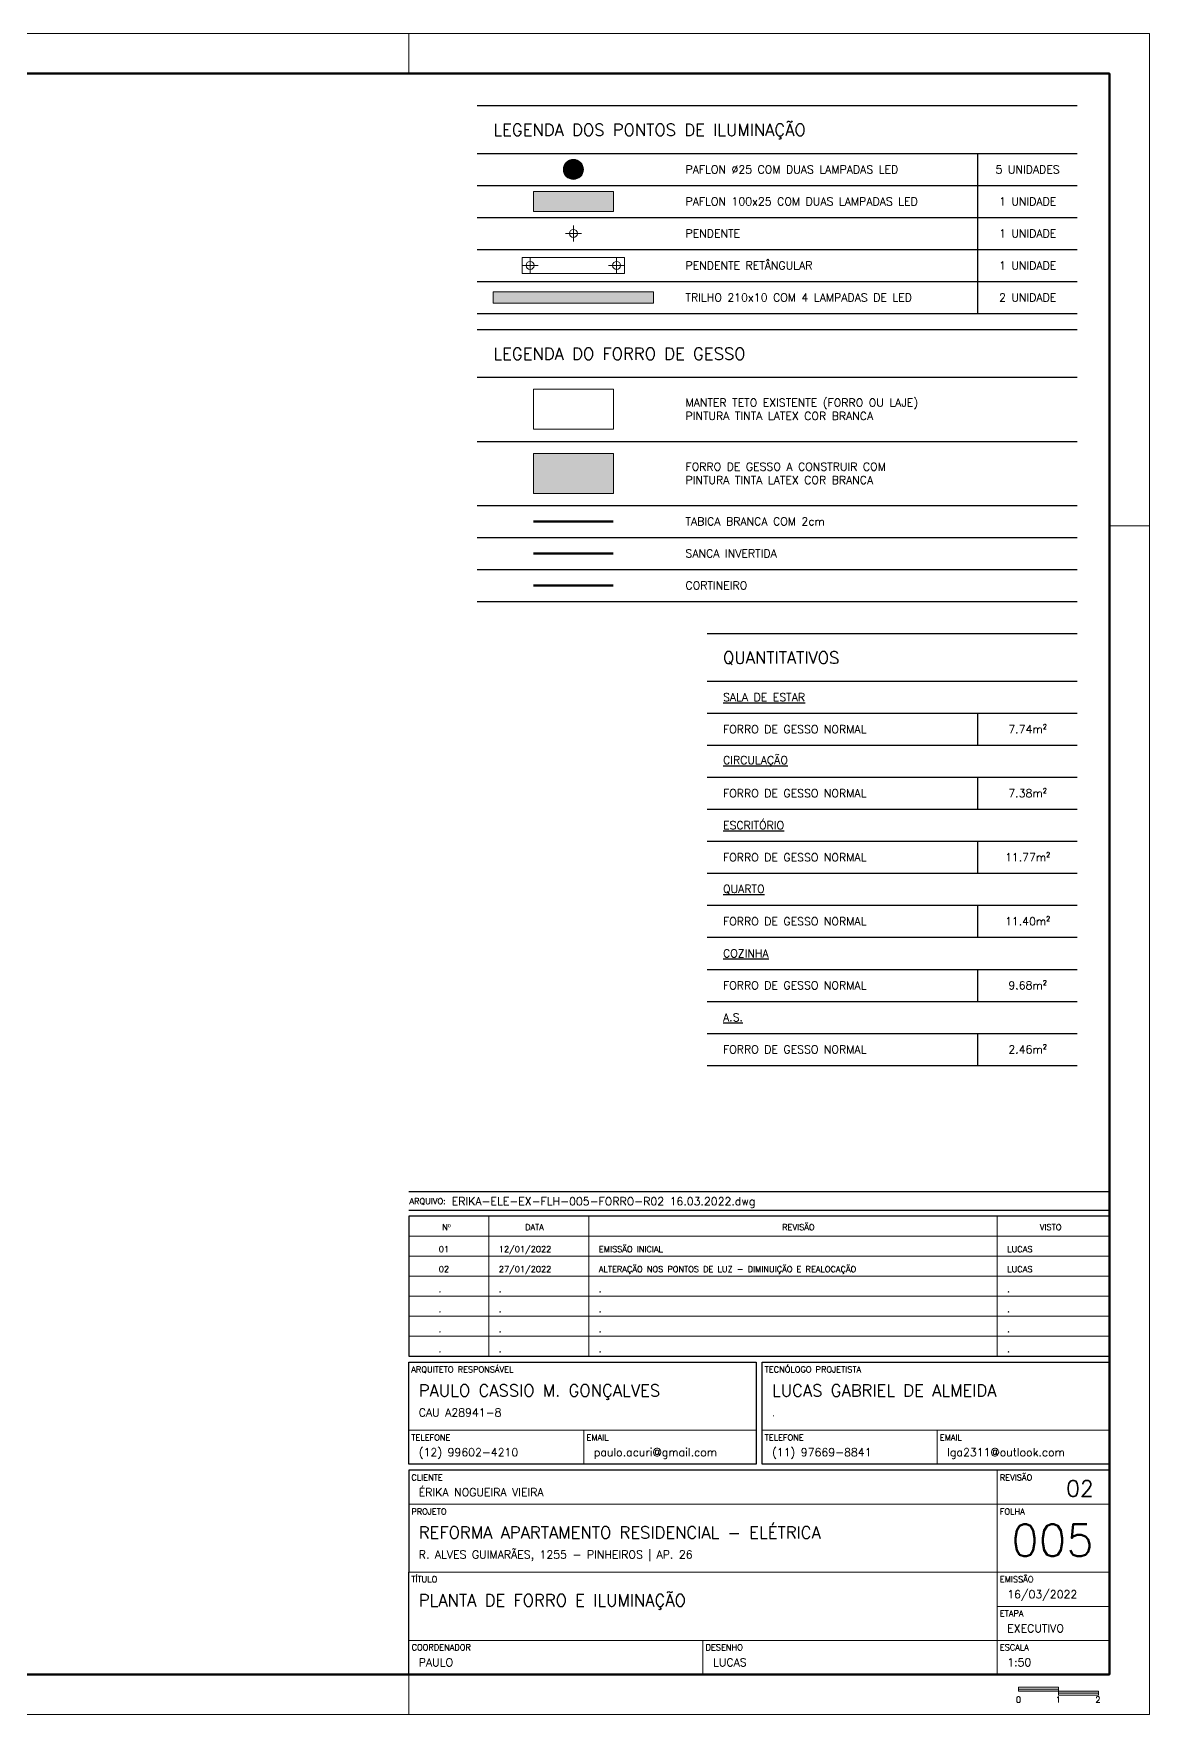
# Model space of a CAD drawing. Extents: x 0 to 175, y -16 to 63.
# Drawn here: x 161.18 to 175.12, y 0.1 to 21.1 of the extents above; entities that cross this region are included whole.
import ezdxf
from ezdxf.enums import TextEntityAlignment as Align

# ---------------------------------------------------------------- set-up
doc = ezdxf.new("R2010")
doc.units = 0
doc.header["$LTSCALE"] = 0.5
doc.header["$MEASUREMENT"] = 0
doc.header["$PDMODE"] = 34
doc.header["$PDSIZE"] = 0.1
doc.layers.get('0').update_dxf_attribs({"linetype": 'CONTINUOUS'})
for name, color, linetype in [('CARIMBO', 7, 'CONTINUOUS'), ('LOGO', 7, 'CONTINUOUS'), ('MARGEM', 1, 'CONTINUOUS')]:
    doc.layers.add(name, color=color, linetype=linetype)
for name, color, linetype, lineweight in [('FOR01 - FORRO GESSO', 252, 'CONTINUOUS', 15), ('FOR01 - FORRO MANTER', 7, 'CONTINUOUS', 15), ('FOR01 - ILUM PAFLON 2LAMP', 190, 'CONTINUOUS', 15), ('FOR01 - ILUM PAFLON RET', 190, 'CONTINUOUS', 15), ('FOR01 - ILUM PENDENTE', 150, 'CONTINUOUS', 15), ('FOR01 - ILUM TRILHO DE LED', 100, 'CONTINUOUS', 15), ('FOR02 - CORTINEIRO', 170, 'CONTINUOUS', 15), ('FOR02 - SANCA INVERTIDA', 90, 'CONTINUOUS', 15), ('FOR02 - TABICA', 210, 'CONTINUOUS', 15), ('TXT01', 7, 'CONTINUOUS', 9), ('TXT02', 2, 'CONTINUOUS', 20), ('TXT05', 4, 'CONTINUOUS', 30), ('TXT07', 6, 'CONTINUOUS', 50)]:
    doc.layers.add(name, color=color, linetype=linetype, lineweight=lineweight)
doc.layers.add('FOR01 - FORRO GESSO HATCH', color=252, linetype='CONTINUOUS', lineweight=15, transparency=0.6)
doc.styles.add('ROMANS', font='romans.shx')
doc.styles.add('SANSSERIF', font='sanss___.ttf')
doc.styles.add('SIMPLEX', font='SIMPLEX')
doc.styles.get("Standard").update_dxf_attribs({"font": 'romans.shx'})

# ---------------------------------------------------------------- blocks, each defined once
blk = doc.blocks.new('MAR-A2')
at = {"layer": 'LOGO', "lineweight": 20}
h = blk.add_hatch(color=2, dxfattribs=at)
h.paths.add_polyline_path([(57.127, 0.581), (57.127, 0.631), (56.127, 0.631), (56.127, 0.581)])
h.paths.add_polyline_path([(58.127, 0.531), (58.127, 0.581), (57.127, 0.581), (57.127, 0.531)])
at = {"layer": 'LOGO', "color": 2, "lineweight": 20}
for p, q in [((57.127, 0.681), (56.127, 0.681)), ((56.127, 0.681), (56.127, 0.581)), ((56.127, 0.631), (57.127, 0.631)), ((56.127, 0.581), (57.127, 0.581)), ((57.127, 0.581), (57.127, 0.681)), ((58.127, 0.581), (57.127, 0.581)), ((57.127, 0.581), (57.127, 0.481)), ((57.127, 0.531), (58.127, 0.531)), ((57.127, 0.481), (58.127, 0.481)), ((58.127, 0.481), (58.127, 0.581))]:
    blk.add_line(p, q, dxfattribs=at)
at = {"layer": 'MARGEM', "color": 2, "lineweight": 20}
for p, q in [((21.7, 42), (21.7, 41)), ((40.9, 42), (40.9, 41)), ((2.5, 29.7), (0, 29.7)), ((59.4, 29.7), (58.4, 29.7)), ((2.5, 1), (0, 1)), ((21.7, 1), (21.7, 0)), ((40.9, 1), (40.9, 0))]:
    blk.add_line(p, q, dxfattribs=at)
blk.add_lwpolyline([(0, 0), (59.4, 0), (59.4, 42), (0, 42)], close=True, dxfattribs=at)
at = {"layer": 'MARGEM', "color": 6, "lineweight": 50}
blk.add_lwpolyline([(2.5, 1), (58.4, 1), (58.4, 41), (2.5, 41)], close=True, dxfattribs=at)
at = {"layer": 'LOGO', "color": 2, "lineweight": 20, "style": 'ROMANS'}
for s, height, p in [('A2-594x420', 0.225, (0.156, 1.108)), ('0', 0.15, (56.067, 0.294)), ('1', 0.15, (57.061, 0.294)), ('2', 0.15, (58.05, 0.294))]:
    blk.add_text(s, height=height, dxfattribs=at).set_placement(p)
blk = doc.blocks.new('FOR-PAFLON 2 LAMP LED')
at = {"layer": 'FOR01 - ILUM PAFLON 2LAMP'}
h = blk.add_hatch(color=256, dxfattribs=at)
h.dxf.hatch_style = 1
edge = h.paths.add_edge_path()
edge.add_arc((0, 0), 0.125, 0, 360)
blk.add_circle((0, 0), 0.125, dxfattribs=at)
blk = doc.blocks.new('CARIMBO-1')
at = {"layer": 'TXT01', "lineweight": 9}
for p, q in [((-6.5, 5.725), (-6.5, 3.975)), ((-1.4, 3.975), (-1.4, 5.725)), ((-8.75, 5.225), (0, 5.225)), ((-8.75, 4.975), (0, 4.975)), ((-8.75, 4.725), (0, 4.725)), ((-8.75, 4.475), (0, 4.475)), ((-8.75, 4.225), (0, 4.225)), ((-8.75, 3.05), (-4.413, 3.05)), ((-4.338, 3.05), (0, 3.05)), ((-1.4, 2.55), (-1.4, 1.275)), ((-8.75, 2.125), (0, 2.125)), ((-1.4, 1.275), (-1.4, 0)), ((-1.4, 0.85), (0, 0.85)), ((-8.75, 0.425), (0, 0.425)), ((-5.075, 0.425), (-5.075, 0))]:
    blk.add_line(p, q, dxfattribs=at)
for points in [[(-6.563, 3.05), (-6.563, 2.625)], [(-2.15, 3.05), (-2.15, 2.625)], [(-8.75, 1.275), (0, 1.275)]]:
    blk.add_lwpolyline(points, dxfattribs=at)
at = {"layer": 'TXT02', "lineweight": 9}
for p, q in [((-7.75, 5.725), (-7.75, 3.975)), ((-8.75, 5.475), (0, 5.475))]:
    blk.add_line(p, q, dxfattribs=at)
at = {"layer": 'TXT05', "color": 4}
blk.add_line((-8.75, 6.035), (0, 6.035), dxfattribs=at)
for points in [[(-8.75, 5.8), (0, 5.8)], [(0, 1.275), (0, 2.55), (-8.75, 2.55), (-8.75, 1.275)], [(0, 1.275), (0, 0), (-8.75, 0), (-8.75, 1.275)]]:
    blk.add_lwpolyline(points, dxfattribs=at)
for points in [[(-8.75, 3.975), (0, 3.975), (0, 5.725), (-8.75, 5.725)], [(-8.75, 3.9), (-4.413, 3.9), (-4.413, 2.625), (-8.75, 2.625)], [(-4.338, 3.9), (0, 3.9), (0, 2.625), (-4.338, 2.625)]]:
    blk.add_lwpolyline(points, close=True, dxfattribs=at)
at = {"layer": 'LOGO', "color": 2, "lineweight": 20, "style": 'SANSSERIF'}
blk.add_text('.', height=0.1, dxfattribs=at).set_placement((-4.213, 3.222))
at = {"layer": 'LOGO', "color": 4, "lineweight": 30, "style": 'ROMANS', "flags": 8}
blk.add_attdef('NOME_CLIENTE', (-8.625, 2.225), '', height=0.1, dxfattribs=at)
at = {"layer": 'TXT02', "color": 2, "lineweight": 20, "style": 'ROMANS'}
for s, p in [('ARQUIVO:', (-8.742, 5.875)), ('Nº', (-8.333, 5.55)), ('DATA', (-7.297, 5.55)), ('REVISÃO', (-4.086, 5.55)), ('VISTO', (-0.868, 5.55)), ('REVISÃO', (-1.368, 2.422)), ('FOLHA', (-1.368, 1.997)), ('TÍTULO', (-8.718, 1.15)), ('EMISSÃO', (-1.368, 1.15)), ('ETAPA', (-1.368, 0.725)), ('COORDENADOR', (-8.714, 0.3)), ('DESENHO', (-5.043, 0.3)), ('ESCALA', (-1.368, 0.3))]:
    blk.add_text(s, height=0.075, dxfattribs=at).set_placement(p)
at = {"layer": 'TXT02', "style": 'ROMANS'}
for s, height, p in [('CAU A28941-8 ', 0.1, (-8.625, 3.222)), ('TELEFONE', 0.075, (-8.718, 2.922)), ('EMAIL', 0.075, (-6.53, 2.922)), ('TELEFONE', 0.075, (-4.305, 2.922)), ('EMAIL', 0.075, (-2.118, 2.922)), ('(12) 99602-4210 ', 0.1, (-8.625, 2.725)), ('paulo.acuri@gmail.com ', 0.1, (-6.438, 2.725)), ('(11) 97669-8841 ', 0.1, (-4.213, 2.725)), ('lga2311@outlook.com ', 0.1, (-2.025, 2.725)), ('CLIENTE', 0.075, (-8.718, 2.422)), ('PROJETO', 0.075, (-8.718, 1.997))]:
    blk.add_text(s, height=height, dxfattribs=at).set_placement(p)
at = {"layer": 'TXT02', "color": 2, "lineweight": 20, "style": 'ROMANS', "flags": 8}
for tag, p, height in [('ARQUIVO', (-8.213, 5.86), 0.1), ('R11', (-8.375, 5.275), 0.075), ('R12', (-7.625, 5.275), 0.075), ('R13', (-6.375, 5.275), 0.075), ('R14', (-1.275, 5.275), 0.075), ('R21', (-8.375, 5.025), 0.075), ('R22', (-7.625, 5.025), 0.075), ('R23', (-6.375, 5.025), 0.075), ('R24', (-1.275, 5.025), 0.075), ('R31', (-8.375, 4.775), 0.075), ('R32', (-7.625, 4.775), 0.075), ('R33', (-6.375, 4.775), 0.075), ('R34', (-1.275, 4.775), 0.075), ('R41', (-8.375, 4.525), 0.075), ('R42', (-7.625, 4.525), 0.075), ('R43', (-6.375, 4.525), 0.075), ('R44', (-1.275, 4.525), 0.075), ('R51', (-8.375, 4.275), 0.075), ('R52', (-7.625, 4.275), 0.075), ('R53', (-6.375, 4.275), 0.075), ('R54', (-1.275, 4.275), 0.075), ('R61', (-8.375, 4.025), 0.075), ('R62', (-7.625, 4.025), 0.075), ('R63', (-6.375, 4.025), 0.075), ('R64', (-1.275, 4.025), 0.075), ('DATA', (-1.275, 0.95), 0.1), ('ETAPA', (-1.275, 0.525), 0.1), ('COORDENADOR', (-8.625, 0.1), 0.1), ('DESENHISTA', (-4.95, 0.1), 0.1), ('ESCALA', (-1.275, 0.1), 0.1)]:
    blk.add_attdef(tag, p, '', height=height, dxfattribs=at)
at = {"layer": 'TXT02', "style": 'ROMANS', "flags": 8}
blk.add_attdef('ENDEREÇO', (-8.625, 1.447), '', height=0.1, dxfattribs=at)
at = {"layer": 'TXT05', "color": 4, "style": 'ROMANS'}
for s, p in [('ARQUITETO RESPONSÁVEL', (-8.718, 3.772)), ('TECNÓLOGO PROJETISTA', (-4.305, 3.772))]:
    blk.add_text(s, height=0.075, dxfattribs=at).set_placement(p)
at = {"layer": 'TXT05', "color": 4, "style": 'ROMANS', "flags": 8}
blk.add_attdef('REV', text='', height=0.2, dxfattribs=at).set_placement((-0.196, 2.222), align=Align.RIGHT)
at = {"layer": 'TXT05', "style": 'ROMANS', "flags": 8}
blk.add_attdef('NOME_PROJETO', (-8.625, 1.697), '', height=0.15, dxfattribs=at)
at = {"layer": 'TXT07', "style": 'ROMANS'}
for s, p in [('PAULO CASSIO M. GONÇALVES', (-8.625, 3.472)), ('LUCAS GABRIEL DE ALMEIDA', (-4.213, 3.472))]:
    blk.add_text(s, height=0.15, dxfattribs=at).set_placement(p)
at = {"layer": 'TXT07', "style": 'ROMANS', "flags": 8}
blk.add_attdef('Nº', text='', height=0.4, dxfattribs=at).set_placement((-0.196, 1.475), align=Align.RIGHT)
for tag, p in [('TÍTULO_LINHA_1', (-8.625, 0.85)), ('TÍTULO_LINHA_2', (-8.625, 0.6))]:
    blk.add_attdef(tag, p, '', height=0.15, dxfattribs=at)

msp = doc.modelspace()

# ---------------------------------------------------------------- hatches: boundary and pattern name
at = {"layer": 'FOR01 - FORRO GESSO HATCH'}
h = msp.add_hatch(color=256, dxfattribs=at)
h.dxf.hatch_style = 1
h.paths.add_polyline_path([(167.4264, 15.8558), (168.4264, 15.8558), (168.4264, 15.3558), (167.4264, 15.3558)])
at = {"layer": 'FOR01 - ILUM PAFLON RET'}
h = msp.add_hatch(color=256, dxfattribs=at)
h.dxf.hatch_style = 1
h.paths.add_polyline_path([(167.4264, 18.8779), (168.4264, 18.8779), (168.4264, 19.1279), (167.4264, 19.1279)])
at = {"layer": 'FOR01 - ILUM TRILHO DE LED'}
h = msp.add_hatch(color=256, dxfattribs=at)
h.dxf.hatch_style = 1
h.paths.add_polyline_path([(166.9264, 17.7322), (168.9264, 17.7322), (168.9264, 17.8736), (166.9264, 17.8736)])

# ---------------------------------------------------------------- linework, layer by layer
for p, q in [((172.9791, 17.6029), (172.9791, 19.6029)), ((166.7264, 19.2029), (174.2201, 19.2029)), ((166.7264, 18.8029), (174.2201, 18.8029)), ((166.7264, 18.4029), (174.2201, 18.4029)), ((166.7264, 18.0029), (174.2201, 18.0029)), ((166.7264, 16.0058), (174.2201, 16.0058)), ((166.7264, 15.2058), (174.2201, 15.2058)), ((166.7264, 14.8058), (174.2201, 14.8058)), ((166.7264, 14.4058), (174.2201, 14.4058)), ((169.5953, 12.6087), (174.2201, 12.6087)), ((172.9791, 12.2087), (172.9791, 12.6087)), ((169.5953, 12.2087), (174.2201, 12.2087)), ((169.5953, 11.8087), (174.2201, 11.8087)), ((172.9791, 11.4087), (172.9791, 11.8087)), ((169.5953, 11.4087), (174.2201, 11.4087)), ((169.5953, 11.0087), (174.2201, 11.0087)), ((172.9791, 10.6087), (172.9791, 11.0087)), ((169.5953, 10.6087), (174.2201, 10.6087)), ((169.5953, 10.2087), (174.2201, 10.2087)), ((172.9791, 9.8087), (172.9791, 10.2087)), ((169.5953, 9.8087), (174.2201, 9.8087)), ((169.5953, 9.4087), (174.2201, 9.4087)), ((172.9791, 9.0087), (172.9791, 9.4087)), ((169.5953, 9.0087), (174.2201, 9.0087)), ((169.5953, 8.6087), (174.2201, 8.6087)), ((172.9791, 8.2087), (172.9791, 8.6087)), ((169.5953, 8.2087), (174.2201, 8.2087))]:
    msp.add_line(p, q)
at = {"layer": 'FOR01 - FORRO GESSO', "color": 7}
msp.add_lwpolyline([(167.4264, 15.8558), (168.4264, 15.8558), (168.4264, 15.3558), (167.4264, 15.3558)], close=True, dxfattribs=at)
at = {"layer": 'FOR01 - FORRO MANTER', "color": 7}
msp.add_lwpolyline([(167.4264, 16.6558), (168.4264, 16.6558), (168.4264, 16.1558), (167.4264, 16.1558)], close=True, dxfattribs=at)
at = {"layer": 'FOR01 - ILUM PAFLON RET'}
msp.add_lwpolyline([(167.4264, 18.8779), (168.4264, 18.8779), (168.4264, 19.1279), (167.4264, 19.1279)], close=True, dxfattribs=at)
at = {"layer": 'FOR01 - ILUM PENDENTE'}
msp.add_lwpolyline([(167.2864, 18.3029), (168.5664, 18.3029), (168.5664, 18.1029), (167.2864, 18.1029)], close=True, dxfattribs=at)
for p in [(167.9264, 18.6029), (167.3864, 18.2029), (168.4664, 18.2029)]:
    msp.add_point(p, dxfattribs=at)
at = {"layer": 'FOR01 - ILUM TRILHO DE LED'}
msp.add_lwpolyline([(166.9264, 17.7322), (168.9264, 17.7322), (168.9264, 17.8736), (166.9264, 17.8736)], close=True, dxfattribs=at)
at = {"layer": 'FOR02 - CORTINEIRO', "const_width": 0.03}
msp.add_lwpolyline([(168.4264, 14.2058), (167.4264, 14.2058)], dxfattribs=at)
at = {"layer": 'FOR02 - SANCA INVERTIDA', "const_width": 0.03}
msp.add_lwpolyline([(168.4264, 14.6058), (167.4264, 14.6058)], dxfattribs=at)
at = {"layer": 'FOR02 - TABICA', "const_width": 0.03}
msp.add_lwpolyline([(168.4264, 15.0058), (167.4264, 15.0058)], dxfattribs=at)
at = {"layer": 'MARGEM'}
for p, q in [((169.5953, 12.2087), (174.2201, 12.2087)), ((169.5953, 11.4087), (174.2201, 11.4087)), ((169.5953, 10.6087), (174.2201, 10.6087)), ((169.5953, 9.8087), (174.2201, 9.8087)), ((169.5953, 9.0087), (174.2201, 9.0087)), ((169.5953, 8.2087), (174.2201, 8.2087))]:
    msp.add_line(p, q, dxfattribs=at)
at = {"layer": 'TXT05', "lineweight": 30}
for p, q in [((166.7264, 20.2), (174.2201, 20.2)), ((166.7264, 19.6029), (174.2201, 19.6029)), ((166.7264, 17.6029), (174.2201, 17.6029)), ((166.7264, 17.4029), (174.2201, 17.4029)), ((166.7264, 16.8058), (174.2201, 16.8058)), ((166.7264, 14.0058), (174.2201, 14.0058)), ((169.5953, 13.6058), (174.2201, 13.6058)), ((169.5953, 13.0087), (174.2201, 13.0087)), ((169.5953, 12.2087), (174.2201, 12.2087)), ((169.5953, 11.4087), (174.2201, 11.4087)), ((169.5953, 10.6087), (174.2201, 10.6087)), ((169.5953, 9.8087), (174.2201, 9.8087)), ((169.5953, 9.0087), (174.2201, 9.0087)), ((169.5953, 8.2087), (174.2201, 8.2087))]:
    msp.add_line(p, q, dxfattribs=at)

# ---------------------------------------------------------------- block references
at = {"layer": 'CARIMBO'}
ref = msp.add_blockref('CARIMBO-1', (174.6201, 0.6), dxfattribs=at)
ref.add_attrib('DESENHISTA', 'LUCAS', (169.6701, 0.7), dxfattribs={"layer": 'TXT02', "color": 2, "lineweight": 20, "height": 0.1, "style": 'ROMANS'})
ref.add_attrib('ESCALA', '1:50', (173.3451, 0.7), dxfattribs={"layer": 'TXT02', "color": 2, "lineweight": 20, "height": 0.1, "style": 'ROMANS'})
ref.add_attrib('TÍTULO_LINHA_1', 'PLANTA DE FORRO E ILUMINAÇÃO', (165.9951, 1.45), dxfattribs={"layer": 'TXT07', "height": 0.15, "style": 'ROMANS'})
ref.add_attrib('REV', '02', dxfattribs={"layer": 'TXT05', "color": 4, "height": 0.2, "style": 'ROMANS'}).set_placement((174.4245, 2.822), align=Align.RIGHT)
ref.add_attrib('DATA', '16/03/2022', (173.3451, 1.55), dxfattribs={"layer": 'TXT02', "color": 2, "lineweight": 20, "height": 0.1, "style": 'ROMANS'})
ref.add_attrib('ETAPA', 'EXECUTIVO', (173.3451, 1.125), dxfattribs={"layer": 'TXT02', "color": 2, "lineweight": 20, "height": 0.1, "style": 'ROMANS'})
ref.add_attrib('Nº', '005', dxfattribs={"layer": 'TXT07', "height": 0.4, "style": 'ROMANS'}).set_placement((174.4245, 2.075), align=Align.RIGHT)
ref.add_attrib('ARQUIVO', 'ERIKA-ELE-EX-FLH-005-FORRO-R02 16.03.2022.dwg', (166.4067, 6.4604), dxfattribs={"layer": 'TXT02', "color": 2, "lineweight": 20, "height": 0.1, "style": 'ROMANS'})
ref.add_attrib('R11', '01', (166.2451, 5.875), dxfattribs={"layer": 'TXT02', "color": 2, "lineweight": 20, "height": 0.075, "style": 'ROMANS'})
ref.add_attrib('R21', '02', (166.2451, 5.625), dxfattribs={"layer": 'TXT02', "color": 2, "lineweight": 20, "height": 0.075, "style": 'ROMANS'})
ref.add_attrib('R13', 'EMISSÃO INICIAL', (168.2451, 5.875), dxfattribs={"layer": 'TXT02', "color": 2, "lineweight": 20, "height": 0.075, "style": 'ROMANS'})
ref.add_attrib('R12', '12/01/2022', (166.9951, 5.875), dxfattribs={"layer": 'TXT02', "color": 2, "lineweight": 20, "height": 0.075, "style": 'ROMANS'})
ref.add_attrib('R22', '27/01/2022', (166.9951, 5.625), dxfattribs={"layer": 'TXT02', "color": 2, "lineweight": 20, "height": 0.075, "style": 'ROMANS'})
ref.add_attrib('R23', 'ALTERAÇÃO NOS PONTOS DE LUZ - DIMINUIÇÃO E REALOCAÇÃO', (168.2451, 5.625), dxfattribs={"layer": 'TXT02', "color": 2, "lineweight": 20, "height": 0.075, "style": 'ROMANS'})
ref.add_attrib('R31', '.', (166.2451, 5.375), dxfattribs={"layer": 'TXT02', "color": 2, "lineweight": 20, "height": 0.075, "style": 'ROMANS'})
ref.add_attrib('R41', '.', (166.2451, 5.125), dxfattribs={"layer": 'TXT02', "color": 2, "lineweight": 20, "height": 0.075, "style": 'ROMANS'})
ref.add_attrib('R51', '.', (166.2451, 4.875), dxfattribs={"layer": 'TXT02', "color": 2, "lineweight": 20, "height": 0.075, "style": 'ROMANS'})
ref.add_attrib('R32', '.', (166.9951, 5.375), dxfattribs={"layer": 'TXT02', "color": 2, "lineweight": 20, "height": 0.075, "style": 'ROMANS'})
ref.add_attrib('R33', '.', (168.2451, 5.375), dxfattribs={"layer": 'TXT02', "color": 2, "lineweight": 20, "height": 0.075, "style": 'ROMANS'})
ref.add_attrib('R42', '.', (166.9951, 5.125), dxfattribs={"layer": 'TXT02', "color": 2, "lineweight": 20, "height": 0.075, "style": 'ROMANS'})
ref.add_attrib('R43', '.', (168.2451, 5.125), dxfattribs={"layer": 'TXT02', "color": 2, "lineweight": 20, "height": 0.075, "style": 'ROMANS'})
ref.add_attrib('R52', '.', (166.9951, 4.875), dxfattribs={"layer": 'TXT02', "color": 2, "lineweight": 20, "height": 0.075, "style": 'ROMANS'})
ref.add_attrib('R53', '.', (168.2451, 4.875), dxfattribs={"layer": 'TXT02', "color": 2, "lineweight": 20, "height": 0.075, "style": 'ROMANS'})
ref.add_attrib('R14', 'LUCAS', (173.3451, 5.875), dxfattribs={"layer": 'TXT02', "color": 2, "lineweight": 20, "height": 0.075, "style": 'ROMANS'})
ref.add_attrib('R24', 'LUCAS', (173.3451, 5.625), dxfattribs={"layer": 'TXT02', "color": 2, "lineweight": 20, "height": 0.075, "style": 'ROMANS'})
ref.add_attrib('R34', '.', (173.3451, 5.375), dxfattribs={"layer": 'TXT02', "color": 2, "lineweight": 20, "height": 0.075, "style": 'ROMANS'})
ref.add_attrib('R44', '.', (173.3451, 5.125), dxfattribs={"layer": 'TXT02', "color": 2, "lineweight": 20, "height": 0.075, "style": 'ROMANS'})
ref.add_attrib('R54', '.', (173.3451, 4.875), dxfattribs={"layer": 'TXT02', "color": 2, "lineweight": 20, "height": 0.075, "style": 'ROMANS'})
ref.add_attrib('COORDENADOR', 'PAULO', (165.9951, 0.7), dxfattribs={"layer": 'TXT02', "color": 2, "lineweight": 20, "height": 0.1, "style": 'ROMANS'})
ref.add_attrib('NOME_CLIENTE', 'ÉRIKA NOGUEIRA VIEIRA', (165.9951, 2.825), dxfattribs={"layer": 'LOGO', "color": 4, "lineweight": 30, "height": 0.1, "style": 'ROMANS'})
ref.add_attrib('NOME_PROJETO', 'REFORMA APARTAMENTO RESIDENCIAL - ELÉTRICA', (165.9951, 2.297), dxfattribs={"layer": 'TXT05', "height": 0.15, "style": 'ROMANS'})
ref.add_attrib('ENDEREÇO', 'R. ALVES GUIMARÃES, 1255 - PINHEIROS | AP. 26', (165.9951, 2.047), dxfattribs={"layer": 'TXT02', "height": 0.1, "style": 'ROMANS'})
ref.add_attrib('R61', '.', (166.2451, 4.625), dxfattribs={"layer": 'TXT02', "color": 2, "lineweight": 20, "height": 0.075, "style": 'ROMANS'})
ref.add_attrib('R62', '.', (166.9951, 4.625), dxfattribs={"layer": 'TXT02', "color": 2, "lineweight": 20, "height": 0.075, "style": 'ROMANS'})
ref.add_attrib('R63', '.', (168.2451, 4.625), dxfattribs={"layer": 'TXT02', "color": 2, "lineweight": 20, "height": 0.075, "style": 'ROMANS'})
ref.add_attrib('R64', '.', (173.3451, 4.625), dxfattribs={"layer": 'TXT02', "color": 2, "lineweight": 20, "height": 0.075, "style": 'ROMANS'})
at = {"layer": 'FOR01 - ILUM PAFLON 2LAMP'}
msp.add_blockref('FOR-PAFLON 2 LAMP LED', (167.9264, 19.4029), dxfattribs=at)
at = {"layer": 'MARGEM', "xscale": 0.5, "yscale": 0.5, "zscale": 0.5}
msp.add_blockref('MAR-A2', (145.4201, 0.1), dxfattribs=at)

# ---------------------------------------------------------------- texts
at = {"layer": 'TXT02', "insert": (169.3265, 19.4029), "char_height": 0.1, "attachment_point": 4, "style": 'ROMANS'}
msp.add_mtext_dynamic_manual_height_columns('PAFLON %%C25 COM DUAS LAMPADAS LED', width=3.063817, gutter_width=1, heights=[0], dxfattribs=at)
at = {"layer": 'TXT02', "char_height": 0.1}
for s, insert, width, attachment_point in [('5 UNIDADES', (173.5996, 19.4029), 1.24101, 5), ('PAFLON 100x25 COM DUAS LAMPADAS LED', (169.3265, 19.0029), 3.652599, 4), ('1 UNIDADE', (173.5996, 19.0029), 1.24101, 5), ('PENDENTE', (169.3265, 18.6029), 3.652599, 4), ('1 UNIDADE', (173.5996, 18.6029), 1.24101, 5), ('PENDENTE RETÂNGULAR', (169.3265, 18.2029), 3.652599, 4), ('1 UNIDADE', (173.5996, 18.2029), 1.24101, 5), ('TRILHO 210x10 COM 4 LAMPADAS DE LED', (169.3265, 17.8029), 3.652599, 4), ('2 UNIDADE', (173.5996, 17.8029), 1.24101, 5), ('MANTER TETO EXISTENTE (FORRO OU LAJE)\\PPINTURA TINTA LATEX COR BRANCA', (169.3265, 16.4058), 4.893609, 4), ('FORRO DE GESSO A CONSTRUIR COM\\PPINTURA TINTA LATEX COR BRANCA', (169.3265, 15.6058), 4.893609, 4), ('TABICA BRANCA COM 2cm', (169.3265, 15.0058), 3.652599, 4), ('SANCA INVERTIDA', (169.3265, 14.6058), 3.652599, 4), ('CORTINEIRO', (169.3265, 14.2058), 3.652599, 4), ('FORRO DE GESSO NORMAL', (169.7953, 12.4087), 3.183771, 4), ('7.74m²', (173.5996, 12.4087), 1.24101, 5), ('FORRO DE GESSO NORMAL', (169.7953, 11.6087), 3.183771, 4), ('7.38m²', (173.5996, 11.6087), 1.24101, 5), ('FORRO DE GESSO NORMAL', (169.7953, 10.8087), 3.183771, 4), ('11.77m²', (173.5996, 10.8087), 1.24101, 5), ('FORRO DE GESSO NORMAL', (169.7953, 10.0087), 3.183771, 4), ('11.40m²', (173.5996, 10.0087), 1.24101, 5), ('FORRO DE GESSO NORMAL', (169.7953, 9.2087), 3.183771, 4), ('9.68m²', (173.5996, 9.2087), 1.24101, 5), ('FORRO DE GESSO NORMAL', (169.7953, 8.4087), 3.183771, 4), ('2.46m²', (173.5996, 8.4087), 1.24101, 5)]:
    msp.add_mtext(s, dxfattribs=dict(at, insert=insert, width=width, attachment_point=attachment_point))
at = {"layer": 'TXT05', "style": 'SIMPLEX'}
for s, p in [('LEGENDA DOS PONTOS DE ILUMINAÇÃO', (166.9264, 19.8224)), ('LEGENDA DO FORRO DE GESSO', (166.9264, 17.0253)), ('QUANTITATIVOS', (169.7953, 13.2282))]:
    msp.add_text(s, height=0.15, dxfattribs=at).set_placement(p)
at = {"layer": 'TXT05', "char_height": 0.1, "width": 3.652599, "attachment_point": 4}
for s, insert in [('{\\LSALA DE ESTAR}', (169.7953, 12.8087)), ('{\\LCIRCULAÇÃO}', (169.7953, 12.0087)), ('{\\LESCRITÓRIO}', (169.7953, 11.2087)), ('{\\LQUARTO}', (169.7953, 10.4087)), ('{\\LCOZINHA}', (169.7953, 9.6087)), ('{\\LA.S.}', (169.7953, 8.8087))]:
    msp.add_mtext(s, dxfattribs=dict(at, insert=insert))

doc.saveas('drawing.dxf')
